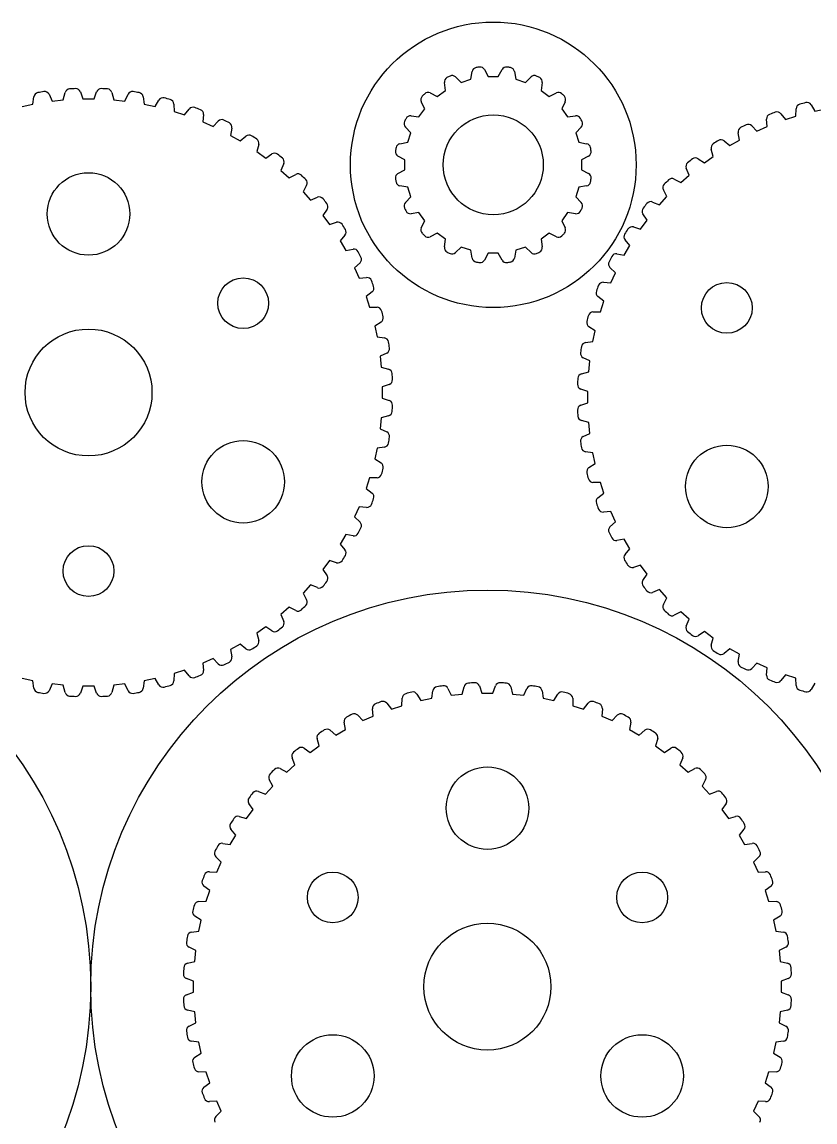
# Model space of a CAD drawing. Extents: x 0 to 420, y 0 to 595.
# Drawn here: x 47.8 to 97.8, y 162.3 to 231.6 of the extents above; entities that cross this region are included whole.
import ezdxf

# ---------------------------------------------------------------- set-up
doc = ezdxf.new("R2010")
doc.units = 0
doc.layers.add('FINAL', color=8, linetype='CONTINUOUS')

msp = doc.modelspace()

# ---------------------------------------------------------------- linework, layer by layer
at = {"layer": 'FINAL', "linetype": 'CONTINUOUS'}
for p, q in [((75.147, 228.164), (75.506, 227.816)), ((76.11, 228.013), (76.197, 228.505)), ((76.975, 228.628), (77.21, 228.187)), ((77.21, 228.187), (77.845, 228.187)), ((77.845, 228.187), (78.079, 228.628)), ((78.857, 228.505), (78.944, 228.013)), ((79.548, 227.816), (79.908, 228.164)), ((74.514, 227.311), (74.445, 227.806)), ((75.506, 227.816), (76.11, 228.013)), ((78.944, 228.013), (79.548, 227.816)), ((80.609, 227.806), (80.54, 227.311)), ((48.517, 226.449), (48.583, 226.916)), ((49.535, 227.067), (49.742, 226.643)), ((50.437, 226.716), (50.551, 227.173)), ((51.514, 227.224), (51.675, 226.781)), ((51.675, 226.781), (52.373, 226.781)), ((52.373, 226.781), (52.535, 227.224)), ((53.497, 227.173), (53.612, 226.716)), ((54.306, 226.643), (54.513, 227.067)), ((55.465, 226.916), (55.531, 226.449)), ((73.551, 227.157), (74.001, 226.938)), ((74.001, 226.938), (74.514, 227.311)), ((80.54, 227.311), (81.054, 226.938)), ((81.054, 226.938), (81.503, 227.157)), ((47.834, 226.304), (48.517, 226.449)), ((49.742, 226.643), (50.437, 226.716)), ((53.612, 226.716), (54.306, 226.643)), ((55.531, 226.449), (56.214, 226.304)), ((56.214, 226.304), (56.464, 226.703)), ((57.395, 226.454), (57.412, 225.983)), ((58.076, 225.767), (58.366, 226.138)), ((72.84, 225.637), (73.213, 226.151)), ((73.213, 226.151), (72.994, 226.6)), ((82.06, 226.6), (81.841, 226.151)), ((81.841, 226.151), (82.214, 225.637)), ((96.599, 225.687), (96.616, 226.158)), ((97.547, 226.408), (97.797, 226.008)), ((97.797, 226.008), (98.48, 226.153)), ((57.412, 225.983), (58.076, 225.767)), ((59.267, 225.793), (59.234, 225.322)), ((59.872, 225.038), (60.199, 225.377)), ((72.345, 225.707), (72.84, 225.637)), ((82.214, 225.637), (82.709, 225.707)), ((94.777, 225.027), (94.745, 225.497)), ((95.645, 225.843), (95.935, 225.471)), ((95.935, 225.471), (96.599, 225.687)), ((59.234, 225.322), (59.872, 225.038)), ((61.059, 224.94), (60.977, 224.475)), ((72.335, 224.645), (71.988, 225.005)), ((83.067, 225.005), (82.719, 224.645)), ((93.812, 225.082), (94.139, 224.743)), ((94.139, 224.743), (94.777, 225.027)), ((60.977, 224.475), (61.582, 224.126)), ((61.582, 224.126), (61.943, 224.429)), ((71.646, 223.954), (72.139, 224.041)), ((72.139, 224.041), (72.335, 224.645)), ((82.719, 224.645), (82.916, 224.041)), ((82.916, 224.041), (83.408, 223.954)), ((92.068, 224.134), (92.43, 223.831)), ((92.43, 223.831), (93.035, 224.18)), ((93.035, 224.18), (92.953, 224.644)), ((62.751, 223.904), (62.622, 223.451)), ((62.622, 223.451), (63.187, 223.04)), ((63.187, 223.04), (63.577, 223.304)), ((91.39, 223.155), (91.26, 223.609)), ((64.327, 222.697), (64.15, 222.26)), ((71.964, 222.942), (71.523, 223.176)), ((71.964, 222.307), (71.964, 222.942)), ((83.531, 223.176), (83.09, 222.942)), ((83.09, 222.942), (83.09, 222.307)), ((90.434, 223.009), (90.825, 222.745)), ((90.825, 222.745), (91.39, 223.155)), ((64.15, 222.26), (64.669, 221.793)), ((64.669, 221.793), (65.086, 222.014)), ((71.523, 222.072), (71.964, 222.307)), ((83.09, 222.307), (83.531, 222.072)), ((89.342, 221.497), (89.861, 221.965)), ((89.861, 221.965), (89.684, 222.402)), ((65.767, 221.332), (65.546, 220.916)), ((72.139, 221.207), (71.646, 221.294)), ((72.335, 220.603), (72.139, 221.207)), ((82.916, 221.207), (82.719, 220.603)), ((83.408, 221.294), (82.916, 221.207)), ((88.926, 221.719), (89.342, 221.497)), ((65.546, 220.916), (66.014, 220.397)), ((66.014, 220.397), (66.451, 220.573)), ((71.988, 220.244), (72.335, 220.603)), ((82.719, 220.603), (83.067, 220.244)), ((87.998, 220.101), (88.465, 220.62)), ((88.465, 220.62), (88.244, 221.037)), ((67.057, 219.824), (66.794, 219.433)), ((87.561, 220.278), (87.998, 220.101)), ((66.794, 219.433), (67.204, 218.868)), ((72.84, 219.611), (72.345, 219.542)), ((73.213, 219.098), (72.84, 219.611)), ((82.214, 219.611), (81.841, 219.098)), ((82.709, 219.542), (82.214, 219.611)), ((86.807, 218.573), (87.217, 219.138)), ((87.217, 219.138), (86.954, 219.529)), ((67.204, 218.868), (67.658, 218.998)), ((72.994, 218.648), (73.213, 219.098)), ((81.841, 219.098), (82.06, 218.648)), ((86.354, 218.703), (86.807, 218.573)), ((68.183, 218.189), (67.88, 217.828)), ((67.88, 217.828), (68.229, 217.223)), ((74.001, 218.311), (73.551, 218.091)), ((74.514, 217.937), (74.001, 218.311)), ((74.445, 217.442), (74.514, 217.937)), ((81.054, 218.311), (80.54, 217.937)), ((80.54, 217.937), (80.609, 217.442)), ((81.503, 218.091), (81.054, 218.311)), ((86.131, 217.533), (85.828, 217.894)), ((68.229, 217.223), (68.693, 217.305)), ((75.506, 217.432), (75.147, 217.085)), ((76.11, 217.236), (75.506, 217.432)), ((76.197, 216.743), (76.11, 217.236)), ((77.21, 217.062), (76.975, 216.62)), ((77.845, 217.062), (77.21, 217.062)), ((78.079, 216.62), (77.845, 217.062)), ((78.944, 217.236), (78.857, 216.743)), ((79.548, 217.432), (78.944, 217.236)), ((79.908, 217.085), (79.548, 217.432)), ((85.782, 216.928), (86.131, 217.533)), ((69.131, 216.446), (68.792, 216.118)), ((85.318, 217.01), (85.782, 216.928)), ((68.792, 216.118), (69.076, 215.48)), ((85.219, 215.823), (84.88, 216.15)), ((84.935, 215.185), (85.219, 215.823)), ((69.076, 215.48), (69.546, 215.513)), ((84.465, 215.218), (84.935, 215.185)), ((69.892, 214.613), (69.52, 214.323)), ((69.52, 214.323), (69.736, 213.658)), ((84.491, 214.027), (84.119, 214.317)), ((69.736, 213.658), (70.207, 213.642)), ((84.275, 213.363), (84.491, 214.027)), ((83.804, 213.346), (84.275, 213.363)), ((70.457, 212.71), (70.057, 212.461)), ((70.057, 212.461), (70.202, 211.777)), ((83.954, 212.165), (83.554, 212.415)), ((70.202, 211.777), (70.669, 211.712)), ((83.342, 211.416), (83.809, 211.482)), ((83.809, 211.482), (83.954, 212.165)), ((70.82, 210.759), (70.396, 210.553)), ((70.396, 210.553), (70.469, 209.858)), ((83.615, 210.257), (83.191, 210.464)), ((83.542, 209.563), (83.615, 210.257)), ((70.469, 209.858), (70.927, 209.744)), ((83.084, 209.449), (83.542, 209.563)), ((70.977, 208.781), (70.534, 208.62)), ((70.534, 208.62), (70.534, 207.921)), ((83.477, 208.324), (83.034, 208.486)), ((83.477, 207.626), (83.477, 208.324)), ((70.534, 207.921), (70.977, 207.76)), ((83.034, 207.465), (83.477, 207.626)), ((70.469, 206.683), (70.396, 205.988)), ((70.927, 206.797), (70.469, 206.683)), ((70.396, 205.988), (70.82, 205.782)), ((83.542, 206.388), (83.084, 206.502)), ((83.615, 205.693), (83.542, 206.388)), ((83.191, 205.486), (83.615, 205.693)), ((70.202, 204.764), (70.057, 204.08)), ((70.669, 204.829), (70.202, 204.764)), ((70.057, 204.08), (70.457, 203.831)), ((83.809, 204.468), (83.342, 204.534)), ((83.954, 203.785), (83.809, 204.468)), ((83.554, 203.535), (83.954, 203.785)), ((69.736, 202.883), (69.52, 202.218)), ((70.207, 202.899), (69.736, 202.883)), ((84.275, 202.587), (83.804, 202.604)), ((84.491, 201.923), (84.275, 202.587)), ((69.52, 202.218), (69.892, 201.928)), ((84.119, 201.633), (84.491, 201.923)), ((69.076, 201.061), (68.792, 200.423)), ((68.792, 200.423), (69.131, 200.095)), ((69.546, 201.028), (69.076, 201.061)), ((84.935, 200.765), (84.465, 200.732)), ((85.219, 200.127), (84.935, 200.765)), ((84.88, 199.8), (85.219, 200.127)), ((68.229, 199.318), (67.88, 198.713)), ((68.693, 199.236), (68.229, 199.318)), ((85.782, 199.022), (85.318, 198.941)), ((86.131, 198.417), (85.782, 199.022)), ((67.88, 198.713), (68.183, 198.352)), ((85.828, 198.056), (86.131, 198.417)), ((67.204, 197.673), (66.794, 197.108)), ((67.658, 197.543), (67.204, 197.673)), ((66.794, 197.108), (67.057, 196.717)), ((86.807, 197.378), (86.354, 197.248)), ((87.217, 196.812), (86.807, 197.378)), ((86.954, 196.422), (87.217, 196.812)), ((66.014, 196.144), (65.546, 195.625)), ((65.546, 195.625), (65.767, 195.209)), ((66.451, 195.968), (66.014, 196.144)), ((87.998, 195.849), (87.561, 195.672)), ((88.465, 195.33), (87.998, 195.849)), ((88.244, 194.914), (88.465, 195.33)), ((64.669, 194.748), (64.15, 194.281)), ((64.15, 194.281), (64.327, 193.844)), ((65.086, 194.527), (64.669, 194.748)), ((89.342, 194.453), (88.926, 194.232)), ((89.861, 193.986), (89.342, 194.453)), ((63.187, 193.501), (62.622, 193.09)), ((63.577, 193.237), (63.187, 193.501)), ((89.684, 193.548), (89.861, 193.986)), ((62.622, 193.09), (62.751, 192.637)), ((90.825, 193.205), (90.434, 192.942)), ((91.39, 192.795), (90.825, 193.205)), ((91.26, 192.342), (91.39, 192.795)), ((61.582, 192.415), (60.977, 192.065)), ((61.943, 192.112), (61.582, 192.415)), ((92.43, 192.119), (92.068, 191.816)), ((93.035, 191.77), (92.43, 192.119)), ((59.872, 191.503), (59.234, 191.218)), ((60.199, 191.163), (59.872, 191.503)), ((60.977, 192.065), (61.059, 191.601)), ((92.953, 191.306), (93.035, 191.77)), ((58.076, 190.774), (57.412, 190.558)), ((58.366, 190.403), (58.076, 190.774)), ((59.234, 191.218), (59.267, 190.748)), ((94.139, 191.207), (93.812, 190.868)), ((94.777, 190.923), (94.139, 191.207)), ((94.745, 190.453), (94.777, 190.923)), ((48.517, 190.092), (47.834, 190.237)), ((48.583, 189.625), (48.517, 190.092)), ((55.531, 190.092), (55.465, 189.625)), ((56.214, 190.237), (55.531, 190.092)), ((56.464, 189.838), (56.214, 190.237)), ((57.412, 190.558), (57.395, 190.087)), ((95.935, 190.479), (95.645, 190.107)), ((96.599, 190.263), (95.935, 190.479)), ((96.616, 189.792), (96.599, 190.263)), ((49.742, 189.898), (49.535, 189.474)), ((50.437, 189.825), (49.742, 189.898)), ((50.551, 189.368), (50.437, 189.825)), ((51.675, 189.76), (51.514, 189.317)), ((52.373, 189.76), (51.675, 189.76)), ((52.535, 189.317), (52.373, 189.76)), ((53.612, 189.825), (53.497, 189.368)), ((54.306, 189.898), (53.612, 189.825)), ((54.513, 189.474), (54.306, 189.898)), ((73.653, 188.995), (73.718, 189.462)), ((74.671, 189.613), (74.878, 189.189)), ((75.572, 189.262), (75.686, 189.719)), ((76.649, 189.77), (76.81, 189.327)), ((76.81, 189.327), (77.509, 189.327)), ((77.509, 189.327), (77.67, 189.77)), ((78.633, 189.719), (78.747, 189.262)), ((79.442, 189.189), (79.649, 189.613)), ((80.601, 189.462), (80.667, 188.995)), ((97.797, 189.942), (97.547, 189.542)), ((70.817, 188.684), (71.108, 188.313)), ((71.772, 188.529), (71.788, 189)), ((72.72, 189.25), (72.97, 188.85)), ((72.97, 188.85), (73.653, 188.995)), ((74.878, 189.189), (75.572, 189.262)), ((78.747, 189.262), (79.442, 189.189)), ((80.667, 188.995), (81.35, 188.85)), ((81.35, 188.85), (81.6, 189.25)), ((82.531, 189), (82.548, 188.529)), ((83.212, 188.313), (83.502, 188.684)), ((68.984, 187.924), (69.312, 187.585)), ((69.95, 187.869), (69.917, 188.339)), ((71.108, 188.313), (71.772, 188.529)), ((82.548, 188.529), (83.212, 188.313)), ((84.402, 188.339), (84.369, 187.869)), ((85.008, 187.585), (85.335, 187.924)), ((68.207, 187.022), (68.125, 187.486)), ((69.312, 187.585), (69.95, 187.869)), ((84.369, 187.869), (85.008, 187.585)), ((86.194, 187.486), (86.112, 187.022)), ((67.241, 186.975), (67.602, 186.672)), ((67.602, 186.672), (68.207, 187.022)), ((86.112, 187.022), (86.717, 186.672)), ((86.717, 186.672), (87.078, 186.975)), ((65.606, 185.85), (65.997, 185.586)), ((65.997, 185.586), (66.562, 185.997)), ((66.562, 185.997), (66.432, 186.45)), ((87.887, 186.45), (87.757, 185.997)), ((87.757, 185.997), (88.322, 185.586)), ((88.322, 185.586), (88.713, 185.85)), ((65.033, 184.806), (64.857, 185.243)), ((89.463, 185.243), (89.286, 184.806)), ((64.098, 184.56), (64.514, 184.339)), ((64.514, 184.339), (65.033, 184.806)), ((89.286, 184.806), (89.805, 184.339)), ((89.805, 184.339), (90.221, 184.56)), ((63.638, 183.462), (63.416, 183.878)), ((90.903, 183.878), (90.682, 183.462)), ((62.733, 183.119), (63.17, 182.943)), ((63.17, 182.943), (63.638, 183.462)), ((90.682, 183.462), (91.149, 182.943)), ((91.149, 182.943), (91.586, 183.119)), ((62.39, 181.979), (62.126, 182.37)), ((92.193, 182.37), (91.93, 181.979)), ((61.979, 181.414), (62.39, 181.979)), ((91.93, 181.979), (92.34, 181.414)), ((61.526, 181.544), (61.979, 181.414)), ((92.34, 181.414), (92.793, 181.544)), ((60.955, 179.769), (61.304, 180.374)), ((61.304, 180.374), (61.001, 180.735)), ((93.318, 180.735), (93.015, 180.374)), ((93.015, 180.374), (93.365, 179.769)), ((60.49, 179.851), (60.955, 179.769)), ((93.365, 179.769), (93.829, 179.851)), ((60.392, 178.664), (60.053, 178.992)), ((94.267, 178.992), (93.928, 178.664)), ((60.108, 178.026), (60.392, 178.664)), ((93.928, 178.664), (94.212, 178.026)), ((59.637, 178.059), (60.108, 178.026)), ((94.212, 178.026), (94.682, 178.059)), ((59.663, 176.869), (59.292, 177.159)), ((59.447, 176.204), (59.663, 176.869)), ((95.028, 177.159), (94.656, 176.869)), ((94.656, 176.869), (94.872, 176.204)), ((58.976, 176.188), (59.447, 176.204)), ((94.872, 176.204), (95.343, 176.188)), ((59.127, 175.007), (58.727, 175.257)), ((58.981, 174.324), (59.127, 175.007)), ((95.593, 175.257), (95.193, 175.007)), ((95.193, 175.007), (95.338, 174.324)), ((58.514, 174.258), (58.981, 174.324)), ((95.338, 174.324), (95.805, 174.258)), ((58.787, 173.099), (58.364, 173.305)), ((58.714, 172.404), (58.787, 173.099)), ((95.956, 173.305), (95.532, 173.099)), ((95.532, 173.099), (95.605, 172.404)), ((58.257, 172.29), (58.714, 172.404)), ((95.605, 172.404), (96.062, 172.29)), ((58.649, 171.166), (58.206, 171.327)), ((96.113, 171.327), (95.67, 171.166)), ((58.649, 170.467), (58.649, 171.166)), ((95.67, 171.166), (95.67, 170.467)), ((58.206, 170.306), (58.649, 170.467)), ((95.67, 170.467), (96.113, 170.306)), ((58.714, 169.229), (58.257, 169.343)), ((58.787, 168.534), (58.714, 169.229)), ((95.605, 169.229), (95.532, 168.534)), ((96.062, 169.343), (95.605, 169.229)), ((58.364, 168.328), (58.787, 168.534)), ((95.532, 168.534), (95.956, 168.328)), ((58.981, 167.31), (58.514, 167.375)), ((59.127, 166.627), (58.981, 167.31)), ((95.338, 167.31), (95.193, 166.627)), ((95.805, 167.375), (95.338, 167.31)), ((58.727, 166.377), (59.127, 166.627)), ((95.193, 166.627), (95.593, 166.377)), ((59.447, 165.429), (58.976, 165.445)), ((59.663, 164.764), (59.447, 165.429)), ((94.872, 165.429), (94.656, 164.764)), ((95.343, 165.445), (94.872, 165.429)), ((59.292, 164.474), (59.663, 164.764)), ((94.656, 164.764), (95.028, 164.474)), ((60.108, 163.607), (59.637, 163.574)), ((60.053, 162.641), (60.392, 162.969)), ((60.392, 162.969), (60.108, 163.607)), ((94.212, 163.607), (93.928, 162.969)), ((93.928, 162.969), (94.267, 162.641)), ((94.682, 163.574), (94.212, 163.607))]:
    msp.add_line(p, q, dxfattribs=at)
for centre, radius in [((77.527, 222.624), 9), ((77.527, 222.624), 3.15), ((52.024, 219.526), 2.6), ((61.771, 213.898), 1.6), ((92.24, 213.603), 1.6), ((52.024, 208.27), 4), ((61.771, 202.643), 2.6), ((92.24, 202.348), 2.6), ((52.024, 197.015), 1.6), ((27.16, 170.817), 25), ((77.16, 170.817), 25), ((77.16, 182.072), 2.6), ((67.412, 176.444), 1.6), ((86.907, 176.444), 1.6), ((77.16, 170.817), 4), ((67.412, 165.189), 2.6), ((86.907, 165.189), 2.6)]:
    msp.add_circle(centre, radius, dxfattribs=at)
for centre, radius, start, end in [((77.527, 222.624), 6.223, 115.9773, 118.0227), ((74.935, 227.944), 0.305, 46, 115.9773), ((76.497, 228.452), 0.305, 100.0227, 170), ((77.527, 222.624), 6.223, 97.9773, 100.0227), ((76.706, 228.485), 0.305, 28, 97.9773), ((78.348, 228.485), 0.305, 82.0227, 152), ((77.527, 222.624), 6.223, 79.9773, 82.0227), ((78.557, 228.452), 0.305, 10, 79.9773), ((80.119, 227.944), 0.305, 64.0227, 134), ((77.527, 222.624), 6.223, 61.9773, 64.0227), ((74.747, 227.849), 0.305, 118.0227, 188), ((80.308, 227.849), 0.305, 352, 61.9773), ((48.885, 226.873), 0.305, 99.57905, 172), ((52.024, 208.27), 19.171, 98.42095, 99.57905), ((49.261, 226.933), 0.305, 26, 98.42095), ((50.846, 227.1), 0.305, 93.57905, 166), ((52.024, 208.27), 19.171, 92.42095, 93.57905), ((51.227, 227.119), 0.305, 20, 92.42095), ((52.821, 227.119), 0.305, 87.57905, 160), ((52.024, 208.27), 19.171, 86.42095, 87.57905), ((53.202, 227.1), 0.305, 14, 86.42095), ((54.787, 226.933), 0.305, 81.57905, 154), ((52.024, 208.27), 19.171, 80.42095, 81.57905), ((55.163, 226.873), 0.305, 8, 80.42095), ((56.722, 226.542), 0.305, 75.57905, 148), ((52.024, 208.27), 19.171, 74.42095, 75.57905), ((57.091, 226.443), 0.305, 2, 74.42095), ((73.268, 226.734), 0.305, 136.0227, 206), ((77.527, 222.624), 6.223, 133.9773, 136.0227), ((73.418, 226.883), 0.305, 64, 133.9773), ((81.636, 226.883), 0.305, 46.0227, 116), ((77.527, 222.624), 6.223, 43.9773, 46.0227), ((81.786, 226.734), 0.305, 334, 43.9773), ((58.607, 225.951), 0.305, 69.57905, 142), ((52.024, 208.27), 19.171, 68.42095, 69.57905), ((58.963, 225.814), 0.305, 356, 68.42095), ((96.92, 226.148), 0.305, 105.57905, 178), ((101.987, 207.975), 19.171, 104.42095, 105.57905), ((97.289, 226.247), 0.305, 32, 104.42095), ((60.419, 225.166), 0.305, 63.57905, 136), ((52.024, 208.27), 19.171, 62.42095, 63.57905), ((72.207, 225.216), 0.305, 154.0227, 224), ((77.527, 222.624), 6.223, 151.9773, 154.0227), ((72.303, 225.405), 0.305, 82, 151.9773), ((82.751, 225.405), 0.305, 28.0227, 98), ((77.527, 222.624), 6.223, 25.9773, 28.0227), ((82.847, 225.216), 0.305, 316, 25.9773), ((95.049, 225.519), 0.305, 111.57905, 184), ((101.987, 207.975), 19.171, 110.42095, 111.57905), ((95.405, 225.655), 0.305, 38, 110.42095), ((60.758, 224.993), 0.305, 350, 62.42095), ((93.253, 224.697), 0.305, 117.57905, 190), ((101.987, 207.975), 19.171, 116.42095, 117.57905), ((93.593, 224.87), 0.305, 44, 116.42095), ((62.139, 224.196), 0.305, 57.57905, 130), ((52.024, 208.27), 19.171, 56.42095, 57.57905), ((62.458, 223.988), 0.305, 344, 56.42095), ((101.987, 207.975), 19.171, 122.42095, 123.57905), ((91.873, 223.9), 0.305, 50, 122.42095), ((63.748, 223.051), 0.305, 51.57905, 124), ((52.024, 208.27), 19.171, 50.42095, 51.57905), ((71.666, 223.446), 0.305, 172.0227, 242), ((77.527, 222.624), 6.223, 169.9773, 172.0227), ((71.699, 223.654), 0.305, 100, 169.9773), ((83.355, 223.654), 0.305, 10.0227, 80), ((83.388, 223.446), 0.305, 298, 7.9773), ((77.527, 222.624), 6.223, 7.9773, 10.0227), ((91.553, 223.693), 0.305, 123.57905, 196), ((64.044, 222.811), 0.305, 338, 50.42095), ((89.967, 222.516), 0.305, 129.57905, 202), ((101.987, 207.975), 19.171, 128.42095, 129.57905), ((90.263, 222.756), 0.305, 56, 128.42095), ((65.229, 221.745), 0.305, 45.57905, 118), ((52.024, 208.27), 19.171, 44.42095, 45.57905), ((71.666, 221.803), 0.305, 118, 187.9773), ((83.388, 221.803), 0.305, 352.0227, 62), ((65.498, 221.475), 0.305, 332, 44.42095), ((77.527, 222.624), 6.223, 187.9773, 190.0227), ((71.699, 221.594), 0.305, 190.0227, 260), ((83.355, 221.594), 0.305, 280, 349.9773), ((77.527, 222.624), 6.223, 349.9773, 352.0227), ((88.513, 221.18), 0.305, 135.57905, 208), ((101.987, 207.975), 19.171, 134.42095, 135.57905), ((88.783, 221.449), 0.305, 62, 134.42095), ((66.565, 220.291), 0.305, 39.57905, 112), ((52.024, 208.27), 19.171, 38.42095, 39.57905), ((66.805, 219.994), 0.305, 326, 38.42095), ((72.207, 220.032), 0.305, 136, 205.9773), ((77.527, 222.624), 6.223, 205.9773, 208.0227), ((77.527, 222.624), 6.223, 331.9773, 334.0227), ((82.847, 220.032), 0.305, 334.0227, 44), ((87.206, 219.699), 0.305, 141.57905, 214), ((101.987, 207.975), 19.171, 140.42095, 141.57905), ((87.446, 219.995), 0.305, 68, 140.42095), ((72.303, 219.844), 0.305, 208.0227, 278), ((82.751, 219.844), 0.305, 262, 331.9773), ((67.742, 218.705), 0.305, 33.57905, 106), ((52.024, 208.27), 19.171, 32.42095, 33.57905), ((67.949, 218.385), 0.305, 320, 32.42095), ((73.268, 218.515), 0.305, 154, 223.9773), ((81.786, 218.515), 0.305, 316.0227, 26), ((101.987, 207.975), 19.171, 146.42095, 147.57905), ((86.27, 218.41), 0.305, 74, 146.42095), ((77.527, 222.624), 6.223, 223.9773, 226.0227), ((73.418, 218.365), 0.305, 226.0227, 296), ((81.636, 218.365), 0.305, 244, 313.9773), ((77.527, 222.624), 6.223, 313.9773, 316.0227), ((86.062, 218.09), 0.305, 147.57905, 220), ((68.746, 217.005), 0.305, 27.57905, 100), ((52.024, 208.27), 19.171, 26.42095, 27.57905), ((74.747, 217.4), 0.305, 172, 241.9773), ((77.527, 222.624), 6.223, 241.9773, 244.0227), ((74.935, 217.304), 0.305, 244.0227, 314), ((80.119, 217.304), 0.305, 226, 295.9773), ((77.527, 222.624), 6.223, 295.9773, 298.0227), ((80.308, 217.4), 0.305, 298.0227, 8), ((68.919, 216.665), 0.305, 314, 26.42095), ((76.497, 216.796), 0.305, 190, 259.9773), ((77.527, 222.624), 6.223, 259.9773, 262.0227), ((76.706, 216.763), 0.305, 262.0227, 332), ((78.348, 216.763), 0.305, 208, 277.9773), ((77.527, 222.624), 6.223, 277.9773, 280.0227), ((78.557, 216.796), 0.305, 280.0227, 350), ((85.092, 216.37), 0.305, 153.57905, 226), ((101.987, 207.975), 19.171, 152.42095, 153.57905), ((85.265, 216.709), 0.305, 80, 152.42095), ((69.568, 215.209), 0.305, 21.57905, 94), ((52.024, 208.27), 19.171, 20.42095, 21.57905), ((69.704, 214.853), 0.305, 308, 20.42095), ((101.987, 207.975), 19.171, 158.42095, 159.57905), ((84.444, 214.914), 0.305, 86, 158.42095), ((84.307, 214.558), 0.305, 159.57905, 232), ((70.197, 213.337), 0.305, 15.57905, 88), ((70.295, 212.969), 0.305, 302, 14.42095), ((52.024, 208.27), 19.171, 14.42095, 15.57905), ((101.987, 207.975), 19.171, 164.42095, 165.57905), ((83.814, 213.042), 0.305, 92, 164.42095), ((83.716, 212.674), 0.305, 165.57905, 238), ((70.627, 211.41), 0.305, 9.57905, 82), ((70.686, 211.033), 0.305, 296, 8.42095), ((52.024, 208.27), 19.171, 8.42095, 9.57905), ((101.987, 207.975), 19.171, 170.42095, 171.57905), ((83.384, 211.115), 0.305, 98, 170.42095), ((83.325, 210.738), 0.305, 171.57905, 244), ((70.853, 209.448), 0.305, 3.57905, 76), ((52.024, 208.27), 19.171, 2.42095, 3.57905), ((83.158, 209.153), 0.305, 104, 176.42095), ((70.873, 209.067), 0.305, 290, 2.42095), ((83.138, 208.772), 0.305, 177.57905, 250), ((101.987, 207.975), 19.171, 176.42095, 177.57905), ((70.873, 207.474), 0.305, 357.57905, 70), ((52.024, 208.27), 19.171, 356.42095, 357.57905), ((83.138, 207.178), 0.305, 110, 182.42095), ((70.853, 207.093), 0.305, 284, 356.42095), ((101.987, 207.975), 19.171, 182.42095, 183.57905), ((83.158, 206.797), 0.305, 183.57905, 256), ((70.686, 205.508), 0.305, 351.57905, 64), ((52.024, 208.27), 19.171, 350.42095, 351.57905), ((83.325, 205.212), 0.305, 116, 188.42095), ((70.627, 205.131), 0.305, 278, 350.42095), ((101.987, 207.975), 19.171, 188.42095, 189.57905), ((83.384, 204.836), 0.305, 189.57905, 262), ((70.295, 203.572), 0.305, 345.57905, 58), ((52.024, 208.27), 19.171, 344.42095, 345.57905), ((83.716, 203.277), 0.305, 122, 194.42095), ((101.987, 207.975), 19.171, 194.42095, 195.57905), ((70.197, 203.204), 0.305, 272, 344.42095), ((83.814, 202.908), 0.305, 195.57905, 268), ((69.704, 201.688), 0.305, 339.57905, 52), ((69.568, 201.332), 0.305, 266, 338.42095), ((52.024, 208.27), 19.171, 338.42095, 339.57905), ((84.307, 201.393), 0.305, 128, 200.42095), ((101.987, 207.975), 19.171, 200.42095, 201.57905), ((84.444, 201.037), 0.305, 201.57905, 274), ((52.024, 208.27), 19.171, 332.42095, 333.57905), ((68.919, 199.876), 0.305, 333.57905, 46), ((85.092, 199.58), 0.305, 134, 206.42095), ((68.746, 199.536), 0.305, 260, 332.42095), ((101.987, 207.975), 19.171, 206.42095, 207.57905), ((85.265, 199.241), 0.305, 207.57905, 280), ((67.949, 198.156), 0.305, 327.57905, 40), ((67.742, 197.836), 0.305, 254, 326.42095), ((52.024, 208.27), 19.171, 326.42095, 327.57905), ((86.062, 197.86), 0.305, 140, 212.42095), ((101.987, 207.975), 19.171, 212.42095, 213.57905), ((86.27, 197.541), 0.305, 213.57905, 286), ((52.024, 208.27), 19.171, 320.42095, 321.57905), ((66.805, 196.547), 0.305, 321.57905, 34), ((87.206, 196.251), 0.305, 146, 218.42095), ((66.565, 196.25), 0.305, 248, 320.42095), ((101.987, 207.975), 19.171, 218.42095, 219.57905), ((87.446, 195.955), 0.305, 219.57905, 292), ((52.024, 208.27), 19.171, 314.42095, 315.57905), ((65.498, 195.066), 0.305, 315.57905, 28), ((88.513, 194.77), 0.305, 152, 224.42095), ((65.229, 194.796), 0.305, 242, 314.42095), ((101.987, 207.975), 19.171, 224.42095, 225.57905), ((88.783, 194.501), 0.305, 225.57905, 298), ((52.024, 208.27), 19.171, 308.42095, 309.57905), ((64.044, 193.73), 0.305, 309.57905, 22), ((89.967, 193.434), 0.305, 158, 230.42095), ((63.748, 193.49), 0.305, 236, 308.42095), ((101.987, 207.975), 19.171, 230.42095, 231.57905), ((90.263, 193.194), 0.305, 231.57905, 304), ((62.139, 192.345), 0.305, 230, 302.42095), ((52.024, 208.27), 19.171, 302.42095, 303.57905), ((62.458, 192.553), 0.305, 303.57905, 16), ((91.553, 192.257), 0.305, 164, 236.42095), ((60.758, 191.548), 0.305, 297.57905, 10), ((101.987, 207.975), 19.171, 236.42095, 237.57905), ((91.873, 192.05), 0.305, 237.57905, 310), ((58.963, 190.727), 0.305, 291.57905, 4), ((60.419, 191.375), 0.305, 224, 296.42095), ((52.024, 208.27), 19.171, 296.42095, 297.57905), ((93.253, 191.253), 0.305, 170, 242.42095), ((101.987, 207.975), 19.171, 242.42095, 243.57905), ((93.593, 191.08), 0.305, 243.57905, 316), ((57.091, 190.098), 0.305, 285.57905, 358), ((58.607, 190.59), 0.305, 218, 290.42095), ((52.024, 208.27), 19.171, 290.42095, 291.57905), ((95.049, 190.432), 0.305, 176, 248.42095), ((101.987, 207.975), 19.171, 248.42095, 249.57905), ((95.405, 190.295), 0.305, 249.57905, 322), ((48.885, 189.668), 0.305, 188, 260.42095), ((52.024, 208.27), 19.171, 260.42095, 261.57905), ((49.261, 189.608), 0.305, 261.57905, 334), ((50.846, 189.441), 0.305, 194, 266.42095), ((51.227, 189.421), 0.305, 267.57905, 340), ((52.821, 189.421), 0.305, 200, 272.42095), ((53.202, 189.441), 0.305, 273.57905, 346), ((54.787, 189.608), 0.305, 206, 278.42095), ((52.024, 208.27), 19.171, 278.42095, 279.57905), ((55.163, 189.668), 0.305, 279.57905, 352), ((56.722, 189.999), 0.305, 212, 284.42095), ((52.024, 208.27), 19.171, 284.42095, 285.57905), ((77.16, 170.817), 19.171, 104.42095, 105.57905), ((72.461, 189.088), 0.305, 32, 104.42095), ((74.02, 189.419), 0.305, 99.57905, 172), ((77.16, 170.817), 19.171, 98.42095, 99.57905), ((74.397, 189.479), 0.305, 26, 98.42095), ((75.982, 189.646), 0.305, 93.57905, 166), ((77.16, 170.817), 19.171, 92.42095, 93.57905), ((76.363, 189.666), 0.305, 20, 92.42095), ((77.957, 189.666), 0.305, 87.57905, 160), ((77.16, 170.817), 19.171, 86.42095, 87.57905), ((78.337, 189.646), 0.305, 14, 86.42095), ((79.922, 189.479), 0.305, 81.57905, 154), ((77.16, 170.817), 19.171, 80.42095, 81.57905), ((80.299, 189.419), 0.305, 8, 80.42095), ((81.858, 189.088), 0.305, 75.57905, 148), ((77.16, 170.817), 19.171, 74.42095, 75.57905), ((96.92, 189.802), 0.305, 182, 254.42095), ((101.987, 207.975), 19.171, 254.42095, 255.57905), ((97.289, 189.704), 0.305, 255.57905, 328), ((52.024, 208.27), 19.171, 266.42095, 267.57905), ((52.024, 208.27), 19.171, 272.42095, 273.57905), ((70.221, 188.36), 0.305, 111.57905, 184), ((77.16, 170.817), 19.171, 110.42095, 111.57905), ((70.577, 188.497), 0.305, 38, 110.42095), ((72.093, 188.989), 0.305, 105.57905, 178), ((82.226, 188.989), 0.305, 2, 74.42095), ((83.742, 188.497), 0.305, 69.57905, 142), ((77.16, 170.817), 19.171, 68.42095, 69.57905), ((84.098, 188.36), 0.305, 356, 68.42095), ((77.16, 170.817), 19.171, 116.42095, 117.57905), ((68.765, 187.712), 0.305, 44, 116.42095), ((85.554, 187.712), 0.305, 63.57905, 136), ((77.16, 170.817), 19.171, 62.42095, 63.57905), ((68.425, 187.539), 0.305, 117.57905, 190), ((85.894, 187.539), 0.305, 350, 62.42095), ((66.725, 186.534), 0.305, 123.57905, 196), ((77.16, 170.817), 19.171, 122.42095, 123.57905), ((67.045, 186.742), 0.305, 50, 122.42095), ((87.274, 186.742), 0.305, 57.57905, 130), ((77.16, 170.817), 19.171, 56.42095, 57.57905), ((87.594, 186.534), 0.305, 344, 56.42095), ((77.16, 170.817), 19.171, 128.42095, 129.57905), ((65.436, 185.597), 0.305, 56, 128.42095), ((88.884, 185.597), 0.305, 51.57905, 124), ((77.16, 170.817), 19.171, 50.42095, 51.57905), ((65.139, 185.357), 0.305, 129.57905, 202), ((89.18, 185.357), 0.305, 338, 50.42095), ((77.16, 170.817), 19.171, 134.42095, 135.57905), ((63.955, 184.291), 0.305, 62, 134.42095), ((90.364, 184.291), 0.305, 45.57905, 118), ((77.16, 170.817), 19.171, 44.42095, 45.57905), ((63.685, 184.021), 0.305, 135.57905, 208), ((90.634, 184.021), 0.305, 332, 44.42095), ((62.619, 182.837), 0.305, 68, 140.42095), ((91.7, 182.837), 0.305, 39.57905, 112), ((62.379, 182.541), 0.305, 141.57905, 214), ((77.16, 170.817), 19.171, 140.42095, 141.57905), ((77.16, 170.817), 19.171, 38.42095, 39.57905), ((91.94, 182.541), 0.305, 326, 38.42095), ((61.234, 180.931), 0.305, 147.57905, 220), ((77.16, 170.817), 19.171, 146.42095, 147.57905), ((61.442, 181.251), 0.305, 74, 146.42095), ((92.877, 181.251), 0.305, 33.57905, 106), ((77.16, 170.817), 19.171, 32.42095, 33.57905), ((93.085, 180.931), 0.305, 320, 32.42095), ((77.16, 170.817), 19.171, 152.42095, 153.57905), ((60.438, 179.551), 0.305, 80, 152.42095), ((93.882, 179.551), 0.305, 27.57905, 100), ((77.16, 170.817), 19.171, 26.42095, 27.57905), ((60.264, 179.211), 0.305, 153.57905, 226), ((94.055, 179.211), 0.305, 314, 26.42095), ((59.479, 177.399), 0.305, 159.57905, 232), ((77.16, 170.817), 19.171, 158.42095, 159.57905), ((59.616, 177.755), 0.305, 86, 158.42095), ((94.703, 177.755), 0.305, 21.57905, 94), ((77.16, 170.817), 19.171, 20.42095, 21.57905), ((94.84, 177.399), 0.305, 308, 20.42095), ((58.987, 175.883), 0.305, 92, 164.42095), ((95.332, 175.883), 0.305, 15.57905, 88), ((58.888, 175.515), 0.305, 165.57905, 238), ((77.16, 170.817), 19.171, 164.42095, 165.57905), ((95.431, 175.515), 0.305, 302, 14.42095), ((77.16, 170.817), 19.171, 14.42095, 15.57905), ((58.557, 173.956), 0.305, 98, 170.42095), ((95.762, 173.956), 0.305, 9.57905, 82), ((58.497, 173.579), 0.305, 171.57905, 244), ((77.16, 170.817), 19.171, 170.42095, 171.57905), ((95.822, 173.579), 0.305, 296, 8.42095), ((77.16, 170.817), 19.171, 8.42095, 9.57905), ((77.16, 170.817), 19.171, 176.42095, 177.57905), ((58.331, 171.994), 0.305, 104, 176.42095), ((95.989, 171.994), 0.305, 3.57905, 76), ((77.16, 170.817), 19.171, 2.42095, 3.57905), ((58.311, 171.614), 0.305, 177.57905, 250), ((96.009, 171.614), 0.305, 290, 2.42095), ((58.311, 170.02), 0.305, 110, 182.42095), ((77.16, 170.817), 19.171, 182.42095, 183.57905), ((96.009, 170.02), 0.305, 357.57905, 70), ((77.16, 170.817), 19.171, 356.42095, 357.57905), ((58.331, 169.639), 0.305, 183.57905, 256), ((95.989, 169.639), 0.305, 284, 356.42095), ((58.497, 168.054), 0.305, 116, 188.42095), ((77.16, 170.817), 19.171, 188.42095, 189.57905), ((95.822, 168.054), 0.305, 351.57905, 64), ((77.16, 170.817), 19.171, 350.42095, 351.57905), ((58.557, 167.677), 0.305, 189.57905, 262), ((95.762, 167.677), 0.305, 278, 350.42095), ((58.888, 166.118), 0.305, 122, 194.42095), ((77.16, 170.817), 19.171, 194.42095, 195.57905), ((95.431, 166.118), 0.305, 345.57905, 58), ((77.16, 170.817), 19.171, 344.42095, 345.57905), ((58.987, 165.75), 0.305, 195.57905, 268), ((95.332, 165.75), 0.305, 272, 344.42095), ((59.479, 164.234), 0.305, 128, 200.42095), ((94.84, 164.234), 0.305, 339.57905, 52), ((77.16, 170.817), 19.171, 200.42095, 201.57905), ((59.616, 163.878), 0.305, 201.57905, 274), ((94.703, 163.878), 0.305, 266, 338.42095), ((77.16, 170.817), 19.171, 338.42095, 339.57905), ((60.264, 162.422), 0.305, 134, 206.42095), ((94.055, 162.422), 0.305, 333.57905, 46)]:
    msp.add_arc(centre, radius, start, end, dxfattribs=at)

doc.saveas('drawing.dxf')
